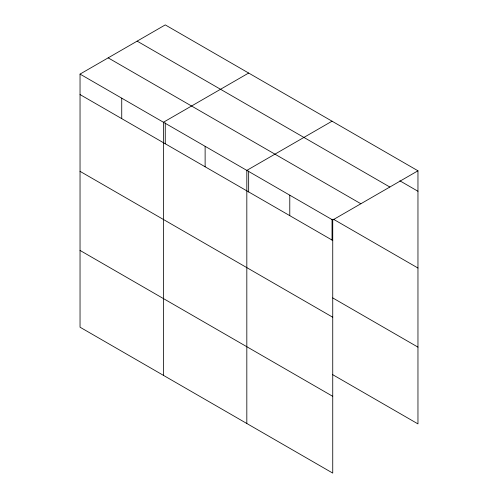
<?xml version="1.0" encoding="UTF-8"?>
<svg xmlns="http://www.w3.org/2000/svg" width="498" height="498" viewBox="0 0 498 498"><rect width="100%" height="100%" fill="white"/><g stroke="black" fill="none" stroke-linecap="round" stroke-linejoin="round"><path stroke-width="0.75" d="M332.739 317.232L332.739 219.992L80.041 74.102L80.041 327.205L332.739 473.1L332.739 317.232L80.041 171.337M332.714 374.683L417.959 423.898L417.959 170.795L165.261 24.9L80.041 74.102M248.651 73.044L163.431 122.247L163.431 375.349M332.042 121.188L246.821 170.391L246.821 423.499M332.739 219.992L417.959 170.795M399.832 180.793L417.959 191.257M137.137 41.135L389.834 187.03M108.166 57.861L360.863 203.757M333.38 219.201L417.959 268.03M80.041 94.564L332.739 240.459M332.714 297.91L417.959 347.131M80.041 250.432L332.739 396.327M332.042 219.201L332.042 240.142M289.78 195.191L289.78 215.659M248.651 171.057L248.651 191.998M205.126 146.319L205.126 166.78M165.261 122.913L165.261 143.847M121.736 98.174L121.736 118.636"/></g></svg>
